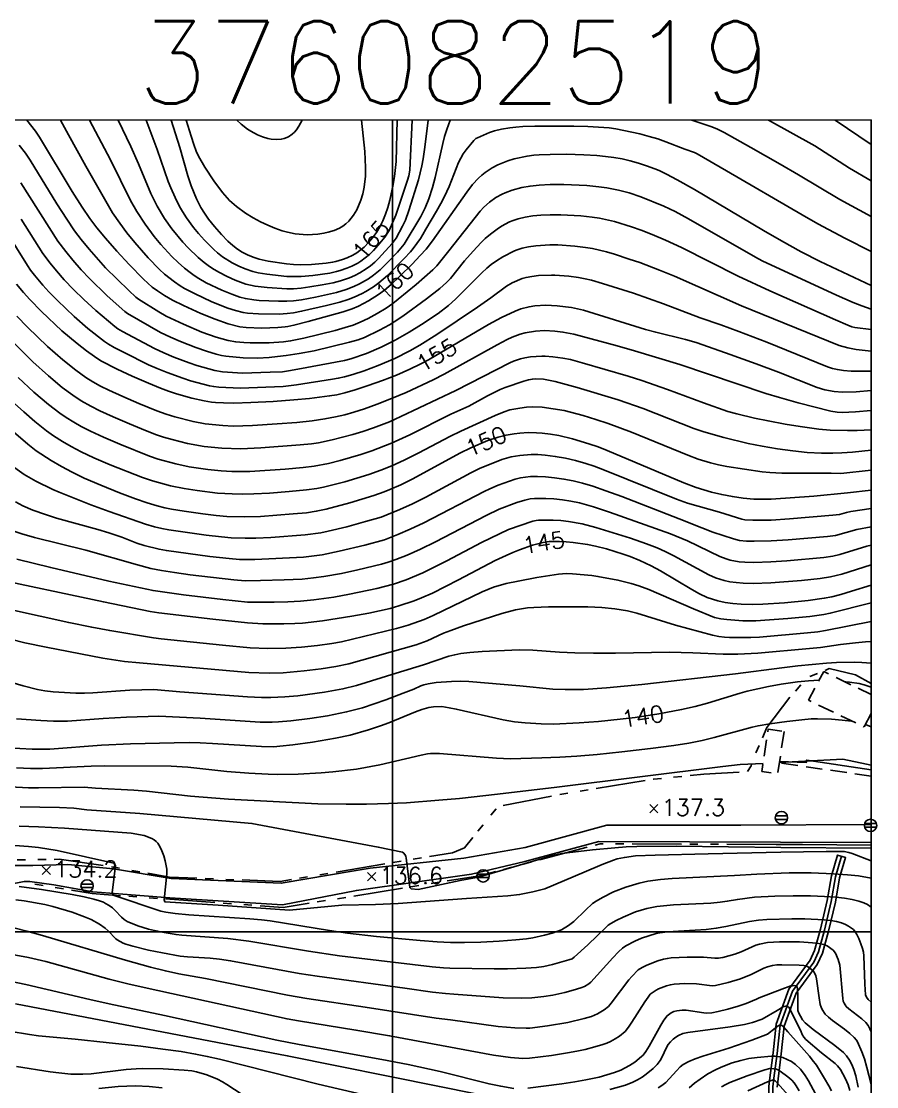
# Model space of a CAD drawing. Extents: x 199116 to 199565, y 548943 to 549516.
# Drawn here: x 199454.9 to 199558.8, y 549381.2 to 549510.6 of the extents above; entities that cross this region are included whole.
import ezdxf
from ezdxf.enums import TextEntityAlignment as Align

# ---------------------------------------------------------------- set-up
doc = ezdxf.new("R2010")
doc.units = 0
doc.header["$MEASUREMENT"] = 0
doc.linetypes.add('ANYANG1', pattern=[11.5, 6, -1, 1, -1.5, 1, -1])
doc.linetypes.add('ANYANG3', pattern=[3, 2, -1])
for name, color, linetype in [('A0013118', 1, 'CONTINUOUS'), ('B0014116', 7, 'ANYANG3'), ('B0024126', 7, 'ANYANG1'), ('C0226232', 7, 'CONTINUOUS'), ('C0536117', 7, 'CONTINUOUS'), ('C0536119', 7, 'CONTINUOUS'), ('E0022112', 5, 'CONTINUOUS'), ('F0017111', 30, 'CONTINUOUS'), ('F0017114', 7, 'CONTINUOUS'), ('F0017131', 7, 'CONTINUOUS'), ('F0027132', 7, 'CONTINUOUS'), ('F0027217', 7, 'CONTINUOUS'), ('F0047226', 1, 'CONTINUOUS'), ('F0047227', 1, 'ANYANG3'), ('H0010601', 7, 'CONTINUOUS'), ('H0017334', 7, 'CONTINUOUS'), ('H0037335', 7, 'CONTINUOUS')]:
    doc.layers.add(name, color=color, linetype=linetype)
doc.styles.add('HIST', font='romans.shx', dxfattribs={"bigfont": 'ngsw.shx'})

# ---------------------------------------------------------------- blocks, each defined once
blk = doc.blocks.new('F0027217')
at = {"layer": 'F0027217'}
for points in [[(0.5, 0.5), (-0.5, -0.5)], [(-0.5, 0.5), (0.5, -0.5)]]:
    blk.add_lwpolyline(points, dxfattribs=at)
blk = doc.blocks.new('C0226232')
at = {"layer": 'C0226232'}
for points in [[(-0.72, 0.211), (0.72, 0.211)], [(-0.722, -0.202), (0.722, -0.202)]]:
    blk.add_lwpolyline(points, dxfattribs=at)
blk.add_circle((0, 0), 0.75, dxfattribs=at)

msp = doc.modelspace()

# ---------------------------------------------------------------- linework, layer by layer
at = {"layer": 'A0013118', "flags": 128}
for points in [[(199453.62, 549408.06), (199456.31, 549408.04), (199460.57, 549408.17), (199466.13, 549407.67), (199473.12, 549406.47), (199486.48, 549405.89), (199495.325, 549407.403), (199497.305, 549407.742), (199508.645, 549408.952), (199516.095, 549410.257), (199526.037, 549412.952), (199542.32, 549412.964), (199558.135, 549413.049)], [(199558.135, 549410.847), (199525.074, 549410.961), (199516.068, 549408.522), (199509.596, 549407.009), (199495.61, 549405.02), (199486.62, 549403.27), (199472.97, 549404.12), (199463.6, 549404.84), (199458.86, 549405.72), (199455.94, 549406.12), (199455.28, 549406.13), (199445.07, 549404.11), (199437.81, 549401.6), (199437.24, 549401.54), (199433.69, 549401.78), (199428.09, 549401.49), (199424.1, 549401.94), (199418.24, 549402.95), (199414.61, 549402.62), (199407.93, 549400.11), (199398.76, 549395.87), (199396.88, 549392.73), (199395.61, 549389.39), (199393.89, 549384.05)]]:
    msp.add_lwpolyline(points, dxfattribs=at)
at = {"layer": 'B0014116', "flags": 128}
msp.add_lwpolyline([(199558.136, 549426.518), (199557.293, 549424.875), (199550.518, 549428.115), (199552.363, 549431.631), (199558.136, 549428.802)], dxfattribs=at)
msp.add_lwpolyline([(199547.558, 549424.311), (199546.781, 549419.189), (199544.847, 549419.478), (199545.615, 549424.598)], close=True, dxfattribs=at)
at = {"layer": 'B0024126', "flags": 128}
for points in [[(199558.136, 549430.162), (199556.22, 549431.22), (199553.03, 549431.96), (199550.41, 549430.88), (199548.31, 549428.55), (199545.449, 549424.825), (199543.72, 549420.77), (199543.57, 549420.16), (199543.11, 549419.46), (199537.81, 549419.14), (199531.69, 549418.53), (199521.37, 549416.87), (199512.84, 549415.24), (199508.76, 549410.22), (199507.27, 549409.6), (199486.37, 549406.13), (199472.93, 549406.62), (199466.18, 549407.86), (199459.5, 549408.81), (199454.04, 549408.73), (199442.67, 549406.19), (199432.18, 549404.48), (199424.41, 549404.25), (199416.69, 549405.6), (199414.23, 549405.3), (199409.74, 549404.87), (199405.86, 549403.72), (199402.76, 549402.39), (199400.53, 549401.15), (199396.75, 549399.15), (199389.42, 549397.93), (199383.92, 549397.86), (199374.92, 549398.63), (199373.95, 549399.11), (199367.42, 549403.05), (199362.99, 549406.58), (199358.83, 549408.68), (199352.72, 549411.29), (199337.07, 549412.94), (199331.69, 549413.33), (199313.44, 549412.72), (199304.31, 549412.56), (199304.1, 549412.55)], [(199546.599, 549410.624), (199525.217, 549410.695), (199510.61, 549406.82), (199486.72, 549402.96), (199463.51, 549404.64), (199458.17, 549405.55), (199455.65, 549405.9)]]:
    msp.add_lwpolyline(points, dxfattribs=at)
at = {"layer": 'C0536117', "flags": 128}
msp.add_lwpolyline([(199546.699, 549381.136), (199546.816, 549382.169), (199547.216, 549385.17), (199547.581, 549388.556), (199549.036, 549392.552), (199551.584, 549396.046), (199552.202, 549397.399), (199552.934, 549400.096), (199553.78, 549403.6), (199554.278, 549406.577), (199555.012, 549409.025), (199554.054, 549409.313), (199553.302, 549406.803), (199552.8, 549403.8), (199551.966, 549400.344), (199551.258, 549397.741), (199550.716, 549396.554), (199548.144, 549393.028), (199546.599, 549388.784), (199546.224, 549385.29), (199545.824, 549382.291), (199545.701, 549381.204), (199545.622, 549377.633)], dxfattribs=at)
at = {"layer": 'C0536119', "flags": 128}
msp.add_lwpolyline([(199546.599, 549410.624), (199549.79, 549410.6), (199558.135, 549410.52)], dxfattribs=at)
at = {"layer": 'E0022112', "flags": 128}
msp.add_lwpolyline([(199530.79, 549343.14), (199531.2, 549347.03), (199532.05, 549350.94), (199533.37, 549356.04), (199534.4, 549359.81), (199535.82, 549363.44), (199539.04, 549367.96), (199541.84, 549370.84), (199545.11, 549374.39), (199546.12, 549377.55), (199546.2, 549381.17), (199546.32, 549382.23), (199546.72, 549385.23), (199547.09, 549388.67), (199548.59, 549392.79), (199551.15, 549396.3), (199551.73, 549397.57), (199552.45, 549400.22), (199553.29, 549403.7), (199553.79, 549406.69), (199554.533, 549409.169)], dxfattribs=at)
at = {"layer": 'F0017111', "flags": 128}
for points, elevation in [([(199459.681, 549498.579), (199460.65, 549496.77), (199462.77, 549492.97), (199466.01, 549487.31), (199466.88, 549486.04), (199467.74, 549484.89), (199468.7, 549483.69), (199470.31, 549481.86), (199471.69, 549480.45), (199472.33, 549479.87), (199473.53, 549478.93), (199474.2, 549478.46), (199474.72, 549478.14), (199475.95, 549477.5), (199478.05, 549476.49), (199480.02, 549475.74), (199480.93, 549475.44), (199481.88, 549475.2), (199482.39, 549475.13), (199483.72, 549475.03), (199486.23, 549475.02), (199487.2, 549475.07), (199487.97, 549475.18), (199488.96, 549475.36), (199491.99, 549476.06), (199493.59, 549476.47), (199494.62, 549476.78), (199495.35, 549477.06), (199496.31, 549477.51), (199496.77, 549477.77), (199497.68, 549478.34), (199498.34, 549478.82), (199499.38, 549479.7), (199501.42, 549481.76), (199502.19, 549482.57), (199502.51, 549482.98), (199503.38, 549484.2), (199503.69, 549484.67), (199504.03, 549485.33), (199505.35, 549487.51), (199505.88, 549488.43), (199506.33, 549489.29), (199506.88, 549490.5), (199508.02, 549493.42), (199508.28, 549493.96), (199508.58, 549494.48), (199508.94, 549494.98), (199509.88, 549496.1), (199510.11, 549496.32), (199510.31, 549496.41), (199511.76, 549497.05), (199512.38, 549497.28), (199513.25, 549497.47), (199514.26, 549497.64), (199514.97, 549497.72), (199515.82, 549497.78), (199517.3, 549497.82), (199522.04, 549497.82), (199523.74, 549497.78), (199526.3, 549497.62), (199527.12, 549497.51), (199530.03, 549496.89), (199531.16, 549496.6), (199532.21, 549496.29), (199533.19, 549495.95), (199535.52, 549495.04), (199536.68, 549494.63), (199536.98, 549494.49), (199540.56, 549492.43), (199549.73, 549487.05), (199551.65, 549485.96), (199554.92, 549484.24), (199558.139, 549482.63)], 161), ([(199463.211, 549498.579), (199465.74, 549493.74), (199468.18, 549488.83), (199468.95, 549487.48), (199469.97, 549485.92), (199471.06, 549484.44), (199471.87, 549483.47), (199473.21, 549482.01), (199473.96, 549481.3), (199474.75, 549480.61), (199475.42, 549480.06), (199475.93, 549479.69), (199476.48, 549479.33), (199477.39, 549478.82), (199479.28, 549477.91), (199480.47, 549477.43), (199481.47, 549477.08), (199482.14, 549476.89), (199483.16, 549476.74), (199483.79, 549476.68), (199486.16, 549476.57), (199487.18, 549476.57), (199487.98, 549476.64), (199488.94, 549476.76), (199490.65, 549477.08), (199491.73, 549477.31), (199493.19, 549477.64), (199494.39, 549477.99), (199495.31, 549478.35), (199495.99, 549478.67), (199497.07, 549479.3), (199497.68, 549479.73), (199498.51, 549480.4), (199499.41, 549481.3), (199500.59, 549482.55), (199501.4, 549483.5), (199503.45, 549486.88), (199503.97, 549487.9), (199504.43, 549489.01), (199504.86, 549490.37), (199505.18, 549491.6), (199506.11, 549495.72), (199506.33, 549496.6), (199506.59, 549497.43), (199507.02, 549498.57)], 162), ([(199504.32, 549498.57), (199503.94, 549495.3), (199503.74, 549493.88), (199503.58, 549493.01), (199503.17, 549491.33), (199502, 549487.6), (199501.56, 549486.42), (199501.21, 549485.69), (199500.44, 549484.25), (199499.95, 549483.58), (199498.31, 549481.77), (199497.85, 549481.33), (199497.32, 549480.89), (199496.81, 549480.51), (199496.04, 549480.02), (199495.43, 549479.7), (199494.79, 549479.41), (199493.68, 549479.04), (199492.78, 549478.82), (199491.46, 549478.57), (199489.95, 549478.31), (199488.91, 549478.18), (199487.99, 549478.1), (199487.17, 549478.08), (199484.78, 549478.24), (199483.32, 549478.4), (199482.2, 549478.65), (199480.91, 549479.13), (199479.92, 549479.57), (199478.89, 549480.11), (199478.12, 549480.56), (199477.61, 549480.9), (199477.12, 549481.27), (199476.39, 549481.89), (199475.19, 549483.05), (199474.53, 549483.76), (199473.21, 549485.36), (199472.33, 549486.62), (199471.43, 549488.14), (199470.66, 549489.65), (199469.15, 549493.25), (199468.22, 549495.36), (199466.701, 549498.578)], 163), ([(199470.071, 549498.578), (199471.43, 549494.99), (199472.77, 549491.11), (199473.08, 549490.35), (199473.6, 549489.18), (199474.14, 549488.1), (199474.49, 549487.48), (199474.98, 549486.71), (199475.84, 549485.52), (199476.43, 549484.8), (199477.17, 549483.98), (199478.3, 549482.84), (199478.74, 549482.46), (199479.36, 549481.98), (199480.54, 549481.25), (199481.33, 549480.83), (199482.09, 549480.5), (199483.04, 549480.18), (199483.7, 549480.03), (199484.74, 549479.86), (199487.15, 549479.6), (199487.99, 549479.57), (199488.89, 549479.59), (199490.33, 549479.71), (199492.37, 549480), (199493.21, 549480.17), (199493.63, 549480.3), (199494.46, 549480.58), (199495.06, 549480.82), (199495.8, 549481.21), (199496.16, 549481.43), (199497.19, 549482.24), (199497.69, 549482.73), (199498.26, 549483.37), (199499.05, 549484.34), (199499.59, 549485.18), (199500.42, 549487.03), (199501.3, 549489.72), (199501.84, 549491.27), (199501.99, 549491.81), (199502.12, 549492.5), (199502.38, 549498.575)], 164), ([(199496.22, 549498.576), (199496.62, 549494.77), (199496.74, 549492.83), (199496.73, 549491.78), (199496.55, 549490.41), (199496.38, 549489.62), (199496.15, 549488.86), (199495.66, 549487.68), (199495.28, 549487.04), (199494.99, 549486.65), (199494.68, 549486.3), (199494.34, 549485.99), (199493.96, 549485.71), (199493.56, 549485.47), (199492.9, 549485.17), (199492.18, 549484.96), (199491.68, 549484.84), (199490.92, 549484.72), (199489.64, 549484.65), (199488.65, 549484.71), (199488.17, 549484.77), (199487.25, 549484.95), (199486.59, 549485.14), (199485.72, 549485.44), (199484.85, 549485.8), (199483.97, 549486.22), (199483.07, 549486.71), (199482.16, 549487.28), (199481.05, 549488.08), (199480.22, 549488.82), (199479.37, 549489.77), (199478.3, 549491.19), (199477.2, 549492.84), (199476.43, 549494.18), (199476.15, 549494.8), (199475.86, 549495.59), (199475.53, 549496.61), (199474.961, 549498.578)], 166), ([(199489.048, 549498.576), (199488.64, 549497.84), (199488.33, 549497.4), (199488.09, 549497.12), (199487.82, 549496.86), (199487.37, 549496.55), (199486.86, 549496.34), (199486.49, 549496.25), (199485.91, 549496.21), (199485.28, 549496.26), (199484.86, 549496.35), (199484.23, 549496.54), (199483.6, 549496.8), (199482.79, 549497.23), (199482.4, 549497.49), (199481.64, 549498.07), (199481.103, 549498.577)], 167), ([(199536.36, 549498.57), (199538.66, 549497.81), (199539.4, 549497.51), (199540.29, 549497.06), (199543.52, 549495.26), (199547.09, 549493.21), (199549.32, 549491.92), (199554.31, 549488.95), (199558.139, 549486.86)], 162), ([(199558.14, 549491.19), (199555.5, 549492.75), (199551.27, 549495.44), (199545.66, 549498.57)], 163), ([(199553.75, 549498.57), (199558.14, 549495.6)], 164), ([(199558.139, 549475.6), (199557, 549476), (199555.94, 549476.43), (199553.92, 549477.32), (199544.89, 549481.49), (199544.09, 549481.93), (199535.94, 549486.59), (199534.31, 549487.48), (199532.97, 549488.14), (199530.17, 549489.25), (199528.72, 549489.73), (199527.43, 549490.06), (199526.01, 549490.34), (199525.05, 549490.48), (199523.58, 549490.63), (199520.79, 549490.75), (199519.14, 549490.74), (199517.79, 549490.68), (199516.7, 549490.56), (199515.72, 549490.38), (199514.53, 549490.07), (199513.69, 549489.76), (199513.31, 549489.59), (199512.55, 549489.16), (199511.78, 549488.62), (199511.09, 549488), (199510.64, 549487.5), (199506.85, 549482.69), (199505.38, 549480.87), (199504.9, 549480.38), (199502.89, 549478.6), (199500.7, 549476.81), (199500.04, 549476.31), (199499.21, 549475.75), (199498.12, 549475.08), (199497.05, 549474.5), (199496.09, 549474.04), (199495.21, 549473.69), (199494.27, 549473.38), (199493.05, 549473.03), (199489.23, 549472.11), (199487.62, 549471.76), (199486.78, 549471.63), (199485.02, 549471.54), (199482.72, 549471.52), (199481.93, 549471.55), (199480.96, 549471.64), (199480.05, 549471.82), (199478.57, 549472.23), (199476.86, 549472.84), (199474.6, 549473.78), (199472.53, 549474.77), (199471.63, 549475.27), (199469.16, 549476.83), (199468.82, 549477.09), (199467.98, 549477.87), (199465.13, 549480.65), (199463.17, 549482.89), (199462.2, 549484.07), (199461.4, 549485.14), (199460.46, 549486.54), (199459.25, 549488.42), (199456, 549493.69), (199455.41, 549494.55), (199454.67, 549495.54)], 159), ([(199558.139, 549473.13), (199556.16, 549473.38), (199555.8, 549473.48), (199555.3, 549473.68), (199553.81, 549474.31), (199545.81, 549477.82), (199541.99, 549479.64), (199535.08, 549483.11), (199533.16, 549484.01), (199531.55, 549484.7), (199530.2, 549485.21), (199529.01, 549485.63), (199526.94, 549486.25), (199525.14, 549486.65), (199524.24, 549486.79), (199522.86, 549486.95), (199520.44, 549487.08), (199519.13, 549487.08), (199518.03, 549487.03), (199517.05, 549486.93), (199516.13, 549486.78), (199515.26, 549486.57), (199514.67, 549486.4), (199514.2, 549486.21), (199513.23, 549485.68), (199512.69, 549485.34), (199511.89, 549484.73), (199511.25, 549484.18), (199510.78, 549483.71), (199509.78, 549482.67), (199508.74, 549481.48), (199507.03, 549479.33), (199506.54, 549478.84), (199505.73, 549478.12), (199504.14, 549476.87), (199501.25, 549474.78), (199500.22, 549474.08), (199499.63, 549473.72), (199498.41, 549473.05), (199496.61, 549472.19), (199495.81, 549471.89), (199494.79, 549471.6), (199490.48, 549470.57), (199488.65, 549470.23), (199487.1, 549469.98), (199486.04, 549469.85), (199485.03, 549469.75), (199483.61, 549469.68), (199481.86, 549469.69), (199479.74, 549469.91), (199479.23, 549470), (199478.59, 549470.16), (199477.43, 549470.5), (199476.1, 549470.95), (199474.27, 549471.68), (199473.03, 549472.22), (199471.82, 549472.79), (199470.48, 549473.54), (199467.8, 549475.1), (199467.48, 549475.35), (199465.36, 549477.25), (199463.19, 549479.33), (199462.2, 549480.39), (199461.17, 549481.57), (199460.31, 549482.62), (199459.37, 549483.88), (199454.85, 549490.97)], 158), ([(199558.138, 549470.5), (199556.3, 549470.73), (199555.28, 549470.92), (199554.26, 549471.22), (199542.4, 549476.03), (199534.26, 549479.62), (199532.44, 549480.36), (199530.05, 549481.27), (199528.76, 549481.7), (199526.94, 549482.29), (199525.97, 549482.57), (199524.27, 549482.97), (199523.42, 549483.12), (199522.13, 549483.28), (199520.08, 549483.42), (199519.11, 549483.42), (199517.39, 549483.31), (199516.53, 549483.18), (199515.74, 549483.01), (199515.13, 549482.83), (199514.81, 549482.7), (199513.41, 549481.96), (199512.63, 549481.47), (199511.98, 549481.02), (199511.45, 549480.58), (199510.83, 549480.01), (199507.66, 549476.83), (199506.81, 549476.05), (199505.53, 549475.07), (199503.52, 549473.76), (199502.01, 549472.83), (199500.34, 549471.86), (199498.62, 549471.01), (199496.84, 549470.24), (199494.93, 549469.58), (199494.16, 549469.36), (199488.5, 549468.31), (199487.35, 549468.11), (199486.65, 549468.02), (199485.15, 549467.95), (199481.79, 549467.86), (199479.34, 549468.01), (199478.42, 549468.16), (199476.22, 549468.78), (199475.31, 549469.09), (199473.45, 549469.8), (199472.22, 549470.32), (199471.1, 549470.83), (199469.79, 549471.51), (199467.21, 549472.89), (199466.65, 549473.22), (199466.26, 549473.51), (199463.96, 549475.46), (199462.52, 549476.77), (199461.24, 549478.02), (199460.12, 549479.19), (199459.18, 549480.25), (199458.41, 549481.18), (199457.52, 549482.39), (199454.92, 549486.53)], 157), ([(199558.138, 549468.09), (199555.71, 549468.1), (199554.77, 549468.16), (199554.04, 549468.27), (199553.44, 549468.42), (199552.84, 549468.63), (199545.46, 549471.62), (199542.05, 549472.92), (199539.87, 549473.73), (199537.37, 549474.55), (199532.9, 549476.28), (199529.25, 549477.57), (199525.52, 549478.74), (199524.16, 549479.12), (199523.39, 549479.3), (199522.6, 549479.44), (199521.4, 549479.61), (199519.72, 549479.76), (199519.29, 549479.76), (199517.72, 549479.69), (199516.93, 549479.59), (199516.22, 549479.46), (199515.74, 549479.33), (199514.52, 549478.82), (199513.83, 549478.41), (199511.94, 549476.97), (199510.34, 549475.87), (199505.37, 549472.54), (199503.32, 549471.25), (199502.12, 549470.55), (199500.29, 549469.64), (199498.24, 549468.76), (199496.57, 549468.14), (199495.2, 549467.7), (199494.18, 549467.41), (199493.41, 549467.23), (199492.71, 549467.1), (199488.33, 549466.44), (199486.73, 549466.24), (199481.5, 549466.02), (199478.91, 549466.14), (199478.29, 549466.22), (199477.78, 549466.31), (199475.47, 549466.93), (199474.54, 549467.22), (199472.65, 549467.91), (199471.42, 549468.42), (199470.37, 549468.87), (199467.41, 549470.34), (199466.19, 549470.97), (199465.5, 549471.35), (199465.04, 549471.67), (199463.01, 549473.27), (199461.36, 549474.72), (199459.31, 549476.68), (199458.27, 549477.72), (199457.54, 549478.52), (199456.51, 549479.75), (199456.04, 549480.36), (199455.68, 549480.9), (199452.99, 549485.22)], 156), ([(199454.36, 549474.77), (199455.69, 549473.43), (199458.1, 549471.1), (199459.96, 549469.46), (199461.54, 549468.19), (199462.76, 549467.32), (199463.62, 549466.8), (199464.53, 549466.27), (199465.57, 549465.77), (199467.24, 549465), (199469.2, 549464.15), (199471.39, 549463.26), (199472.52, 549462.85), (199473.56, 549462.53), (199475.78, 549461.96), (199477.23, 549461.69), (199479.38, 549461.48), (199480.64, 549461.42), (199482.98, 549461.49), (199485.99, 549461.67), (199488.39, 549461.85), (199490.26, 549462.05), (199491.79, 549462.28), (199493.09, 549462.54), (199494.21, 549462.8), (199495.29, 549463.1), (199496.58, 549463.51), (199498.14, 549464.06), (199499.88, 549464.75), (199501.67, 549465.51), (199504.95, 549467.05), (199506.27, 549467.71), (199512.72, 549471.29), (199513.93, 549471.93), (199514.53, 549472.22), (199515.52, 549472.59), (199516.1, 549472.73), (199517.38, 549472.96), (199518.44, 549473.04), (199519.7, 549472.95), (199520.69, 549472.83), (199522.04, 549472.59), (199527.29, 549471.16), (199529.39, 549470.55), (199534.88, 549468.88), (199545.34, 549465.39), (199546.98, 549464.89), (199549.28, 549464.24), (199553.25, 549463.22), (199553.98, 549463.1), (199554.62, 549463.05), (199556.23, 549463.14), (199558.138, 549463.32)], 154), ([(199452.78, 549472.75), (199455.33, 549470.17), (199456.32, 549469.21), (199458.21, 549467.5), (199459.88, 549466.12), (199461.18, 549465.16), (199462.2, 549464.5), (199463.35, 549463.82), (199464.45, 549463.28), (199466.07, 549462.53), (199468.04, 549461.68), (199469.99, 549460.88), (199471.35, 549460.35), (199472.2, 549460.06), (199473.25, 549459.77), (199475.12, 549459.3), (199477.14, 549458.95), (199479.29, 549458.73), (199481.6, 549458.66), (199484, 549458.77), (199488.77, 549459.13), (199490.17, 549459.28), (199491, 549459.4), (199492.66, 549459.73), (199495.19, 549460.39), (199496.39, 549460.76), (199497.7, 549461.21), (199499.64, 549461.95), (199501, 549462.56), (199507.68, 549465.73), (199514.25, 549469.08), (199514.71, 549469.3), (199515.53, 549469.59), (199516.07, 549469.71), (199516.74, 549469.82), (199518.12, 549469.91), (199518.52, 549469.91), (199519.46, 549469.82), (199520.7, 549469.65), (199521.62, 549469.5), (199523.05, 549469.11), (199528.6, 549467.48), (199530.27, 549466.96), (199533.4, 549465.87), (199537.75, 549464.23), (199540.72, 549463.2), (199541.8, 549462.9), (199543.96, 549462.38), (199545.61, 549462.04), (199547.7, 549461.65), (199549.51, 549461.35), (199551.77, 549461.05), (199553.14, 549460.94), (199555.25, 549460.86), (199556.43, 549460.87), (199558.138, 549460.97)], 153), ([(199454.55, 549467.32), (199456.46, 549465.54), (199458.21, 549464.04), (199459.58, 549462.99), (199460.37, 549462.47), (199461.28, 549461.89), (199462.17, 549461.38), (199463.33, 549460.79), (199464.91, 549460.05), (199466.88, 549459.2), (199470.5, 549457.75), (199471.54, 549457.4), (199473.67, 549456.82), (199475.32, 549456.48), (199477.58, 549456.16), (199479.18, 549456), (199480.48, 549455.92), (199481.54, 549455.89), (199482.69, 549455.92), (199486.96, 549456.2), (199489.15, 549456.4), (199490.49, 549456.56), (199492.21, 549456.89), (199493.65, 549457.24), (199496.16, 549457.96), (199497.49, 549458.41), (199499.89, 549459.34), (199502.11, 549460.37), (199507.1, 549462.85), (199509.25, 549463.84), (199511.52, 549465.07), (199513.06, 549465.84), (199513.69, 549466.09), (199515.93, 549466.86), (199516.52, 549467.04), (199516.99, 549467.13), (199517.33, 549467.16), (199518.35, 549467.11), (199519.75, 549466.84), (199522.44, 549466.09), (199527.39, 549464.61), (199530.45, 549463.55), (199536.61, 549461.13), (199537.79, 549460.71), (199540.24, 549460.03), (199543.2, 549459.31), (199544.9, 549458.97), (199546.77, 549458.65), (199548.6, 549458.4), (199550.35, 549458.22), (199552.09, 549458.13), (199553.47, 549458.11), (199554.56, 549458.15), (199555.85, 549458.25), (199558.138, 549458.49)], 152), ([(199453.74, 549464.5), (199455.21, 549463.14), (199456.55, 549461.97), (199457.99, 549460.83), (199458.85, 549460.24), (199459.91, 549459.56), (199460.99, 549458.93), (199462.21, 549458.29), (199463.74, 549457.58), (199465.71, 549456.73), (199469.64, 549455.17), (199470.86, 549454.75), (199473.02, 549454.16), (199474.71, 549453.83), (199476.27, 549453.59), (199478.73, 549453.29), (199480.53, 549453.17), (199481.78, 549453.14), (199483.14, 549453.17), (199485.07, 549453.28), (199487.45, 549453.47), (199489.54, 549453.68), (199490.8, 549453.85), (199491.63, 549454.01), (199494.23, 549454.66), (199497.13, 549455.54), (199498.58, 549456.05), (199499.92, 549456.6), (199501.4, 549457.27), (199503.21, 549458.18), (199506.97, 549460.15), (199508.3, 549460.81), (199512.45, 549462.69), (199513.56, 549463.16), (199514.25, 549463.37), (199515.48, 549463.6), (199516.27, 549463.71), (199516.95, 549463.76), (199518.17, 549463.71), (199520.86, 549463.32), (199523.15, 549462.69), (199524.7, 549462.22), (199526.18, 549461.74), (199529.04, 549460.67), (199535.86, 549457.88), (199537.11, 549457.41), (199538.6, 549456.96), (199539.59, 549456.72), (199540.62, 549456.52), (199544.88, 549455.85), (199545.82, 549455.77), (199547.27, 549455.7), (199548.98, 549455.68), (199553.29, 549455.71), (199554.45, 549455.65), (199558.138, 549456.06)], 151), ([(199454.13, 549456.36), (199455.27, 549455.54), (199456.7, 549454.71), (199458.75, 549453.72), (199459.5, 549453.4), (199463.35, 549451.87), (199465.59, 549451.04), (199470.02, 549449.5), (199471.09, 549449.2), (199472, 549448.98), (199472.84, 549448.82), (199477.39, 549448.17), (199479.22, 549447.95), (199480.41, 549447.84), (199482.12, 549447.79), (199483.42, 549447.81), (199485.21, 549447.9), (199489.39, 549448.19), (199491.28, 549448.47), (199492.17, 549448.65), (199494.47, 549449.2), (199496.72, 549449.81), (199498.63, 549450.37), (199500.9, 549451.29), (199502.42, 549451.99), (199504.05, 549452.8), (199509.51, 549455.72), (199510.65, 549456.29), (199511.76, 549456.77), (199513.27, 549457.34), (199514.4, 549457.67), (199515.47, 549457.86), (199516.82, 549457.97), (199517.65, 549457.96), (199518.54, 549457.89), (199519.77, 549457.74), (199521, 549457.51), (199522.24, 549457.22), (199523.47, 549456.87), (199524.5, 549456.54), (199525.56, 549456.15), (199534.5, 549452.55), (199535.83, 549452.05), (199539.7, 549450.95), (199542.42, 549450.12), (199542.77, 549450.04), (199543.75, 549449.99), (199544.96, 549449.98), (199545.97, 549450.01), (199548.2, 549450.16), (199553.47, 549450.58), (199554.28, 549450.69), (199555.14, 549450.93), (199555.67, 549451.05), (199558.137, 549451.42)], 149), ([(199454.21, 549452.22), (199455.09, 549451.75), (199456.32, 549451.19), (199457.84, 549450.66), (199459.18, 549450.25), (199464.21, 549448.87), (199465.57, 549448.46), (199467.11, 549447.92), (199468.96, 549447.21), (199469.85, 549446.91), (199471.65, 549446.46), (199472.55, 549446.3), (199477.81, 549445.59), (199480.17, 549445.32), (199481.41, 549445.22), (199483.28, 549445.22), (199489.2, 549445.51), (199491.47, 549445.8), (199493.52, 549446.21), (199496.63, 549446.96), (199499.01, 549447.61), (199500.65, 549448.24), (199502.13, 549448.88), (199503.81, 549449.68), (199511.13, 549453.48), (199511.8, 549453.81), (199512.83, 549454.24), (199514.88, 549454.95), (199515.56, 549455.13), (199516.75, 549455.28), (199517.61, 549455.3), (199518.58, 549455.26), (199519.68, 549455.15), (199520.81, 549454.98), (199521.95, 549454.75), (199523.09, 549454.47), (199524.34, 549454.1), (199525.92, 549453.57), (199527.83, 549452.87), (199534.83, 549450.15), (199537.56, 549449.04), (199538.91, 549448.54), (199541.41, 549447.71), (199542.12, 549447.53), (199543, 549447.45), (199543.93, 549447.43), (199545.97, 549447.47), (199548.05, 549447.6), (199552.83, 549448.01), (199553.78, 549448.13), (199556.37, 549448.85), (199558.137, 549449.18)], 148), ([(199453.52, 549448.82), (199455, 549448.32), (199456.51, 549447.88), (199462.76, 549446.36), (199469.04, 549444.57), (199470.67, 549444.14), (199471.93, 549443.89), (199473.51, 549443.63), (199475.43, 549443.36), (199480.75, 549442.73), (199482.1, 549442.63), (199483.97, 549442.65), (199486.83, 549442.73), (199489.01, 549442.83), (199490.41, 549442.97), (199491.64, 549443.14), (199493.79, 549443.53), (199495.79, 549443.96), (199498.68, 549444.66), (199499.46, 549444.88), (199500.41, 549445.21), (199501.77, 549445.75), (199503.38, 549446.47), (199505.22, 549447.37), (199511.38, 549450.56), (199512.94, 549451.33), (199515.09, 549452.12), (199516.07, 549452.43), (199516.71, 549452.57), (199517.25, 549452.63), (199518.63, 549452.63), (199519.6, 549452.57), (199520.63, 549452.46), (199521.66, 549452.29), (199522.7, 549452.08), (199523.56, 549451.87), (199524.4, 549451.62), (199526.36, 549450.96), (199533.77, 549448.34), (199535.82, 549447.49), (199539.77, 549445.59), (199540.5, 549445.29), (199541.02, 549445.14), (199542.1, 549444.94), (199542.79, 549444.89), (199543.86, 549444.87), (199545.96, 549444.92), (199547.9, 549445.05), (199552.39, 549445.46), (199553.49, 549445.62), (199554.33, 549445.81), (199557.6, 549446.82), (199558.137, 549446.939)], 147), ([(199454.38, 549445.25), (199458.49, 549444.24), (199465.53, 549442.59), (199470.93, 549441.43), (199474.63, 549440.93), (199479.38, 549440.36), (199482.37, 549440.04), (199485.63, 549440.04), (199487.27, 549440.07), (199488.81, 549440.15), (199490.46, 549440.31), (199492.87, 549440.65), (199494.77, 549441), (199498.08, 549441.7), (199500.11, 549442.22), (199501.66, 549442.75), (199503.69, 549443.6), (199506.61, 549445.05), (199510.82, 549447.26), (199514.07, 549448.85), (199517.04, 549449.85), (199517.46, 549449.96), (199517.73, 549449.99), (199519.51, 549449.99), (199520.44, 549449.94), (199521.37, 549449.83), (199523.05, 549449.54), (199524.68, 549449.09), (199528.89, 549447.79), (199530.84, 549447.13), (199532.13, 549446.63), (199533.1, 549446.19), (199534.18, 549445.66), (199538.43, 549443.36), (199539.23, 549442.99), (199540.27, 549442.67), (199540.98, 549442.52), (199541.72, 549442.41), (199542.58, 549442.34), (199543.79, 549442.32), (199545.96, 549442.37), (199549.68, 549442.65), (199551.95, 549442.91), (199553.19, 549443.11), (199554.55, 549443.45), (199558.137, 549444.569)], 146), ([(199453.74, 549439.09), (199460.69, 549437.56), (199463.47, 549436.99), (199465.67, 549436.58), (199470.96, 549435.72), (199471.89, 549435.6), (199479.35, 549434.8), (199482.7, 549434.47), (199484.86, 549434.4), (199487.03, 549434.45), (199488.95, 549434.58), (199490.91, 549434.79), (199492.65, 549435.03), (199493.79, 549435.22), (199500.47, 549436.82), (199501.89, 549437.23), (199503.83, 549437.92), (199504.92, 549438.4), (199510.9, 549441.28), (199512.28, 549441.84), (199513.81, 549442.28), (199515.24, 549442.59), (199517.52, 549443.01), (199520.14, 549443.42), (199520.66, 549443.48), (199521.15, 549443.5), (199521.84, 549443.48), (199524.22, 549443.27), (199524.95, 549443.17), (199527.38, 549442.71), (199528.97, 549442.31), (199529.9, 549442.03), (199531.11, 549441.59), (199536.54, 549439.24), (199539.09, 549438.19), (199539.88, 549438), (199540.59, 549437.91), (199542.55, 549437.75), (199544.14, 549437.78), (199548, 549438.03), (199550.67, 549438.29), (199552.37, 549438.53), (199553.16, 549438.69), (199558.137, 549439.949)], 144), ([(199453.6, 549435.54), (199455.33, 549435.11), (199457.94, 549434.55), (199464.83, 549433.23), (199467.44, 549432.84), (199469.29, 549432.65), (199482.54, 549431.51), (199485.04, 549431.42), (199486.73, 549431.47), (199489.29, 549431.7), (199491.32, 549431.94), (199493.1, 549432.22), (199494.69, 549432.55), (199502.87, 549434.85), (199504.2, 549435.34), (199506.19, 549436.26), (199507.07, 549436.61), (199508.63, 549437.16), (199513.26, 549438.66), (199514.94, 549439.1), (199515.68, 549439.23), (199516.4, 549439.33), (199517.17, 549439.39), (199518.96, 549439.45), (199523.73, 549439.45), (199525.42, 549439.39), (199526.99, 549439.24), (199528.52, 549438.97), (199529.68, 549438.7), (199534.38, 549437.25), (199538.87, 549436.04), (199539.62, 549435.88), (199540.3, 549435.78), (199540.92, 549435.74), (199543.51, 549435.73), (199544.57, 549435.8), (199550.38, 549436.31), (199551.66, 549436.45), (199552.6, 549436.6), (199558.137, 549437.689)], 143), ([(199453.78, 549430.27), (199455.14, 549429.86), (199456.89, 549429.43), (199457.79, 549429.27), (199458.77, 549429.15), (199461.54, 549429), (199462.58, 549428.99), (199463.6, 549429.02), (199468.1, 549429.34), (199471.02, 549429.41), (199474.19, 549429.15), (199482.39, 549428.55), (199484.11, 549428.46), (199485.22, 549428.44), (199486.91, 549428.52), (199488.51, 549428.67), (199491.73, 549429.09), (199493.98, 549429.49), (199495.64, 549429.91), (199500.46, 549431.43), (199503.77, 549432.43), (199506.84, 549433.47), (199507.56, 549433.65), (199508.28, 549433.79), (199509.38, 549433.91), (199510.88, 549434.03), (199515.38, 549434.25), (199517.04, 549434.19), (199520.28, 549433.98), (199522.15, 549433.89), (199524.4, 549433.84), (199527.08, 549433.83), (199533.63, 549433.96), (199536.49, 549433.89), (199540.16, 549433.7), (199541.92, 549433.7), (199544.35, 549433.84), (199550.64, 549434.39), (199551.96, 549434.53), (199554.42, 549434.88), (199556.23, 549435.09), (199557.43, 549435.21), (199558.137, 549435.24)], 142), ([(199454.35, 549425.88), (199457.31, 549425.65), (199458.83, 549425.58), (199459.79, 549425.57), (199460.55, 549425.59), (199464.86, 549425.9), (199467.69, 549426.06), (199471.62, 549426.18), (199476.65, 549425.94), (199483.92, 549425.48), (199485.4, 549425.46), (199486.16, 549425.5), (199487.67, 549425.64), (199489.95, 549425.92), (199492.12, 549426.25), (199494.42, 549426.7), (199496.37, 549427.22), (199499.18, 549428.19), (199501.29, 549428.97), (199502.59, 549429.48), (199503.44, 549429.87), (199503.82, 549430), (199504.33, 549430.11), (199505.32, 549430.26), (199507.16, 549430.4), (199508.21, 549430.43), (199509.25, 549430.4), (199515.47, 549429.87), (199519.48, 549429.48), (199520.95, 549429.42), (199523.2, 549429.44), (199525.99, 549429.62), (199530.28, 549430.03), (199541.65, 549431.33), (199547.26, 549432.07), (199549.22, 549432.31), (199552.71, 549432.64), (199553.9, 549432.7), (199556.15, 549432.73), (199557.01, 549432.71), (199558.136, 549432.62)], 141), ([(199454.33, 549419.92), (199456.02, 549419.85), (199457.5, 549419.85), (199463.42, 549420.12), (199465.05, 549420.15), (199473.1, 549420.1), (199475.13, 549420), (199479.88, 549419.48), (199482.55, 549419.28), (199484.9, 549419.13), (199486.03, 549419.1), (199488.56, 549419.13), (199491.35, 549419.29), (199492.76, 549419.42), (199495.61, 549419.77), (199498.47, 549420.28), (199503.5, 549421.46), (199504.26, 549421.61), (199504.62, 549421.65), (199505.71, 549421.64), (199512.62, 549421.08), (199514.34, 549421.02), (199518.12, 549421.12), (199520.3, 549421.22), (199522.4, 549421.35), (199524.84, 549421.55), (199527.83, 549421.85), (199531.33, 549422.26), (199534.16, 549422.64), (199535.98, 549422.93), (199537.61, 549423.25), (199539.05, 549423.59), (199543.69, 549424.87), (199544.4, 549425.02), (199545.81, 549425.26), (199547.87, 549425.55), (199549.71, 549425.76), (199550.85, 549425.85), (199551.6, 549425.87), (199553.32, 549425.81), (199554.62, 549425.71), (199555.74, 549425.59), (199555.828, 549425.576)], 139), ([(199557.439, 549425.16), (199558.136, 549424.892)], 139), ([(199558.136, 549420.221), (199557.55, 549420.36), (199554.67, 549420.95), (199546.988, 549420.555)], 138), ([(199544.993, 549420.453), (199542.22, 549420.31), (199540.12, 549420.08), (199519.96, 549417.57), (199512.74, 549416.71), (199508.15, 549416.21), (199505.64, 549415.97), (199501.7, 549415.67), (199499.52, 549415.57), (199496.86, 549415.51), (199494.37, 549415.49), (199490.95, 549415.56), (199480.09, 549416.13), (199475.48, 549416.48), (199470.13, 549417.07), (199468.59, 549417.2), (199463.95, 549417.46), (199462.55, 549417.58), (199457.02, 549417.49), (199455.81, 549417.5), (199449.06, 549417.84)], 138), ([(199558.135, 549410.17), (199547.14, 549410.24), (199534.46, 549410.42), (199529.67, 549410.38), (199528.37, 549410.32), (199526.99, 549410.21), (199524.3, 549409.96), (199520.54, 549409.51), (199519.44, 549409.26), (199511.4, 549406.91), (199510.2, 549406.59), (199508.23, 549406.24), (199503.11, 549405.16), (199502.27, 549405.24), (199502.09, 549405.37), (199501.64, 549409), (199501.6, 549409.16), (199501.57, 549409.27), (199501.38, 549409.55), (199501.23, 549409.68), (199498.27, 549410.29), (199482.92, 549413.16), (199469.3, 549414.37), (199462.89, 549414.82), (199461.3, 549415.02), (199459.54, 549415.1), (199454.79, 549415.19)], 137), ([(199558.135, 549408.622), (199555.83, 549409.52), (199555.41, 549409.64), (199554.86, 549409.76), (199554.35, 549409.77), (199552.67, 549409.77), (199547.14, 549409.67), (199538.33, 549409.48), (199531.88, 549409.31), (199529.52, 549409.21), (199528.17, 549409.04), (199527.3, 549408.86), (199526.82, 549408.69), (199525.46, 549408.16), (199523.26, 549407.25), (199518.51, 549405.23), (199517.04, 549404.85), (199515.44, 549404.53), (199514.02, 549404.39), (199508.97, 549404.03), (199500.68, 549403.44), (199497.95, 549403.31), (199493.86, 549403.22), (199487.49, 549402.62), (199478.83, 549403.24), (199472.35, 549403.66), (199472.26, 549403.87), (199472.6, 549407.05), (199472.58, 549407.62), (199472.39, 549408.62), (199472.21, 549409.22), (199471.98, 549409.83), (199471.73, 549410.36), (199471.49, 549410.75), (199471.29, 549410.98), (199471.06, 549411.18), (199470.78, 549411.34), (199469.83, 549411.68), (199468.25, 549411.97), (199460.15, 549412.57), (199457.02, 549412.75), (199454.67, 549412.84)], 136), ([(199454.66, 549405.49), (199457.39, 549405.14), (199461.1, 549404.53), (199462.56, 549404.25), (199463.71, 549403.97), (199464.4, 549403.78), (199464.9, 549403.59), (199465.14, 549403.46), (199465.61, 549403.2), (199466, 549402.91), (199466.33, 549402.6), (199467.08, 549401.78), (199467.4, 549401.51), (199467.79, 549401.27), (199469.09, 549400.72), (199470.35, 549400.34), (199471.1, 549400.16), (199472.27, 549399.92), (199473.72, 549399.67), (199474.42, 549399.58), (199480.02, 549399.18), (199482.54, 549398.88), (199489.78, 549397.66), (199493.58, 549397.1), (199504.82, 549395.77), (199506.2, 549395.64), (199506.95, 549395.6), (199512.33, 549395.49), (199513.98, 549395.49), (199516.19, 549395.58), (199517.48, 549395.67), (199518.36, 549395.8), (199519.43, 549396.04), (199521.42, 549396.59), (199521.8, 549396.74), (199522.06, 549396.91), (199523.72, 549398.43), (199525.93, 549400.58), (199526.17, 549400.79), (199526.52, 549401.02), (199527.15, 549401.37), (199528, 549401.79), (199529.51, 549402.42), (199530.89, 549402.83), (199532.1, 549403.08), (199534.13, 549403.27), (199538.66, 549403.5), (199539.81, 549403.59), (199540.66, 549403.71), (199541.88, 549403.94), (199543.98, 549404.2), (199546.42, 549404.33), (199548.67, 549404.38), (199550.75, 549404.36), (199552.46, 549404.3), (199553.82, 549404.2), (199554.91, 549404.08), (199555.84, 549403.92), (199556.63, 549403.72), (199557.25, 549403.51), (199557.7, 549403.3), (199558.135, 549403.015)], 134), ([(199454.26, 549403.9), (199455.25, 549403.77), (199457.76, 549403.33), (199458.74, 549403.09), (199461.1, 549402.38), (199462.58, 549401.84), (199463.41, 549401.48), (199464.4, 549400.94), (199465.11, 549400.43), (199465.48, 549400.13), (199466.41, 549399.16), (199466.58, 549399.02), (199467.3, 549398.64), (199467.62, 549398.5), (199468.48, 549398.24), (199470.38, 549397.79), (199472.07, 549397.45), (199474.22, 549397.06), (199475.09, 549396.97), (199477.84, 549396.79), (199478.99, 549396.67), (199480.34, 549396.48), (199488.68, 549394.95), (199490.84, 549394.6), (199501.49, 549393.15), (199504.85, 549392.67), (199506.45, 549392.51), (199507.45, 549392.45), (199513.42, 549392), (199515.71, 549391.95), (199516.93, 549391.97), (199518.37, 549392.14), (199519.45, 549392.32), (199520.94, 549392.64), (199521.94, 549392.91), (199522.86, 549393.19), (199523.31, 549393.36), (199523.85, 549393.69), (199524.08, 549393.87), (199526.74, 549396.83), (199527.44, 549397.56), (199527.94, 549398.02), (199528.32, 549398.3), (199529.44, 549398.88), (199530.24, 549399.22), (199531.14, 549399.53), (199532.03, 549399.78), (199532.47, 549399.89), (199533.41, 549400.01), (199536.77, 549400.19), (199538.08, 549400.29), (199539.32, 549400.44), (199540.48, 549400.65), (199543.37, 549401.25), (199544.43, 549401.42), (199545.46, 549401.51), (199548.48, 549401.59), (199550.08, 549401.57), (199552.41, 549401.45), (199553.22, 549401.36), (199553.91, 549401.24), (199554.51, 549401.08), (199555, 549400.9), (199555.39, 549400.69), (199555.97, 549400.27), (199556.19, 549400.02), (199556.4, 549399.69), (199556.64, 549399.18), (199556.89, 549398.55), (199557.08, 549397.98), (199557.19, 549397.52), (199557.25, 549397.08), (199557.36, 549393.65), (199557.44, 549392.34), (199557.57, 549392.06), (199557.77, 549391.78), (199558.134, 549391.467)], 133), ([(199558.13, 549387.84), (199557.98, 549388.24), (199557.76, 549388.61), (199557.49, 549388.98), (199557.01, 549389.44), (199555.43, 549390.65), (199555.11, 549390.95), (199554.85, 549391.35), (199554.74, 549391.6), (199554.68, 549391.92), (199554.33, 549395.95), (199554.13, 549396.64), (199553.8, 549397.4), (199553.51, 549397.78), (199552.77, 549398.29), (199552.4, 549398.45), (199551.99, 549398.56), (199551.53, 549398.64), (199549.42, 549398.78), (199548.29, 549398.8), (199547, 549398.79), (199545.53, 549398.69), (199544.58, 549398.51), (199544.14, 549398.37), (199542.34, 549397.56), (199541.58, 549397.29), (199540.1, 549396.9), (199539.56, 549396.8), (199539.16, 549396.79), (199537.75, 549396.94), (199535.79, 549396.94), (199533.85, 549396.83), (199533.38, 549396.78), (199532.89, 549396.68), (199532.21, 549396.48), (199530.88, 549395.97), (199530.3, 549395.67), (199529.85, 549395.37), (199529.05, 549394.59), (199528.69, 549394.18), (199526.56, 549391.33), (199526.22, 549390.93), (199525.71, 549390.52), (199524.9, 549390.04), (199524.15, 549389.73), (199523.26, 549389.47), (199521.28, 549388.98), (199518.82, 549388.57), (199516.67, 549388.32), (199516.25, 549388.29), (199514.86, 549388.34), (199512.85, 549388.5), (199507.03, 549389.33), (199505.32, 549389.5), (199496.68, 549390.87), (199489.61, 549391.89), (199487.26, 549392.31), (199477.27, 549394.33), (199474.06, 549394.92), (199472.42, 549395.26), (199470.61, 549395.7), (199467.58, 549396.54), (199457.5, 549399.55), (199455.6, 549400.09), (199454.16, 549400.45)], 132), ([(199558.13, 549381.51), (199557.62, 549383.53), (199557.31, 549384.56), (199557.01, 549385.41), (199556.48, 549386.63), (199556.35, 549386.83), (199556.06, 549387.16), (199555.55, 549387.64), (199554.88, 549388.18), (199553.45, 549389.23), (199552.96, 549389.62), (199552.54, 549390.02), (199552.19, 549390.56), (199552.04, 549390.87), (199551.95, 549391.19), (199551.8, 549391.97), (199551.47, 549394.31), (199551.39, 549394.64), (199551.25, 549395.01), (199551.09, 549395.26), (199550.52, 549395.69), (199550.28, 549395.82), (199549.94, 549395.9), (199549.37, 549395.97), (199547.3, 549396.01), (199546.69, 549395.98), (199546.14, 549395.91), (199545.55, 549395.74), (199545.11, 549395.57), (199543.56, 549394.81), (199542.28, 549394.3), (199540.76, 549393.85), (199539.21, 549393.5), (199538.81, 549393.46), (199536.9, 549393.68), (199535.49, 549393.72), (199534.19, 549393.65), (199533.74, 549393.58), (199533.28, 549393.43), (199532.32, 549393.07), (199532.01, 549392.91), (199531.64, 549392.68), (199531.31, 549392.42), (199531.03, 549392.08), (199530.64, 549391.52), (199529.08, 549389.04), (199528.67, 549388.44), (199528.25, 549387.89), (199527.57, 549387.34), (199527.06, 549387.01), (199526.49, 549386.7), (199526.01, 549386.48), (199525.56, 549386.32), (199524.58, 549386.02), (199523.38, 549385.71), (199522.38, 549385.49), (199521.24, 549385.29), (199519.29, 549384.99), (199516.64, 549384.67), (199515.84, 549384.62), (199514.34, 549384.74), (199512.25, 549385.03), (199499.64, 549387.38), (199495.55, 549388.07), (199488.59, 549389.18), (199487.19, 549389.43), (199470.22, 549393.14), (199467.87, 549393.68), (199465.61, 549394.25), (199457.89, 549396.38), (199455.8, 549396.88), (199453.38, 549397.33)], 131), ([(199454.21, 549391.26), (199487.22, 549384.96), (199505.7, 549381.2), (199509.93, 549380.38)], 129), ([(199526.41, 549380.87), (199528.28, 549381.4), (199529.18, 549381.75), (199529.76, 549382.04), (199530.31, 549382.36), (199530.82, 549382.71), (199531.67, 549383.4), (199532.14, 549383.89), (199532.5, 549384.39), (199532.71, 549384.75), (199533.26, 549385.94), (199533.49, 549386.31), (199533.77, 549386.65), (199534.07, 549386.95), (199534.4, 549387.22), (199534.74, 549387.42), (199535.27, 549387.65), (199535.88, 549387.78), (199541, 549388.45), (199542.76, 549388.76), (199543.73, 549389), (199544.9, 549389.4), (199546.73, 549390.46), (199547.45, 549390.88), (199547.58, 549390.92), (199547.71, 549390.96), (199547.83, 549390.96), (199547.92, 549390.94), (199548.01, 549390.91), (199548.11, 549390.84), (199548.2, 549390.73), (199548.27, 549390.61), (199548.66, 549389.84), (199549.61, 549387.87), (199549.74, 549387.54), (199549.95, 549387.21), (199550.19, 549386.93), (199552.08, 549385.32), (199553.74, 549384.01), (199554.03, 549383.73), (199554.39, 549383.28), (199554.7, 549382.76), (199555.02, 549382.14), (199555.33, 549381.43), (199555.54, 549380.75)], 129), ([(199532.28, 549381.07), (199532.7, 549381.33), (199533.19, 549381.72), (199534.48, 549383.13), (199534.95, 549383.6), (199535.29, 549383.87), (199536, 549384.27), (199536.74, 549384.58), (199537.68, 549384.89), (199540.86, 549385.88), (199543.65, 549386.84), (199545.52, 549387.59), (199546.47, 549388.31), (199546.83, 549388.6), (199546.9, 549388.63), (199546.97, 549388.66), (199547.04, 549388.67), (199547.09, 549388.67), (199547.18, 549388.66), (199547.28, 549388.62), (199547.39, 549388.54), (199547.48, 549388.46), (199548.01, 549387.87), (199549.33, 549386.34), (199550.64, 549384.89), (199550.98, 549384.47), (199551.47, 549383.81), (199552.48, 549382.21), (199553, 549381.31), (199553.31, 549380.7)], 128), ([(199453.44, 549387.92), (199455.93, 549387.52), (199457, 549387.39), (199461.46, 549386.98), (199465.22, 549386.58), (199469.42, 549386.1), (199472.12, 549385.76), (199474.34, 549385.45), (199476.08, 549385.16), (199477.51, 549384.87), (199478.98, 549384.54), (199490.96, 549381.52), (199496.37, 549380.24)], 128), ([(199536.03, 549381.07), (199536.69, 549381.63), (199537.35, 549382.12), (199538.31, 549382.75), (199539.23, 549383.25), (199539.83, 549383.53), (199540.71, 549383.9), (199541.25, 549384.08), (199542.29, 549384.39), (199543.27, 549384.61), (199544.27, 549384.76), (199546.02, 549384.92), (199546.48, 549384.92), (199547, 549384.84), (199547.39, 549384.72), (199548.44, 549384.25), (199548.94, 549383.89), (199549.53, 549383.31), (199550.12, 549382.57), (199550.53, 549381.92), (199551.38, 549380.33)], 127), ([(199454.33, 549383.65), (199458.43, 549382.99), (199459.48, 549382.86), (199460.95, 549382.73), (199462.39, 549382.72), (199463.39, 549382.77), (199467.66, 549383.28), (199468.86, 549383.37), (199469.68, 549383.4), (199472.13, 549383.36), (199474.7, 549383.21), (199475.64, 549383.12), (199476.2, 549383.01), (199477.44, 549382.65), (199478.74, 549382.11), (199479.34, 549381.79), (199479.9, 549381.46), (199481.73, 549380.25)], 127), ([(199539.97, 549381.18), (199540.47, 549381.46), (199540.98, 549381.71), (199543.06, 549382.51), (199545.23, 549383.24), (199545.83, 549383.39), (199546.3, 549383.38), (199546.62, 549383.31), (199547.09, 549383.08), (199548.02, 549382.38), (199548.48, 549381.99), (199548.77, 549381.68), (199549.03, 549381.31), (199549.38, 549380.68)], 126), ([(199464.35, 549380.99), (199466.69, 549381.2), (199468.8, 549381.29), (199470.44, 549381.23), (199472.02, 549381.05)], 126)]:
    msp.add_lwpolyline(points, dxfattribs=dict(at, elevation=elevation))
at = {"layer": 'F0017114', "flags": 128}
for points, elevation in [([(199455.611, 549498.579), (199456.66, 549497.22), (199457.14, 549496.49), (199461.1, 549489.91), (199462.31, 549488.02), (199463.25, 549486.63), (199464.09, 549485.51), (199465.16, 549484.22), (199466.53, 549482.64), (199468.01, 549481.03), (199469.77, 549479.24), (199470.83, 549478.29), (199471.47, 549477.82), (199472.31, 549477.26), (199473.29, 549476.71), (199474.63, 549476.04), (199476.74, 549475.08), (199478.47, 549474.39), (199480.03, 549473.85), (199481.44, 549473.48), (199482.23, 549473.39), (199484.13, 549473.32), (199486.08, 549473.37), (199486.96, 549473.45), (199487.27, 549473.51), (199488.03, 549473.67), (199489.74, 549474.1), (199494, 549475.3), (199495.09, 549475.66), (199495.85, 549475.97), (199497.1, 549476.61), (199498.3, 549477.38), (199499.01, 549477.91), (199499.82, 549478.61), (199500.88, 549479.61), (199502.37, 549481.08), (199503.37, 549482.12), (199504.08, 549482.92), (199504.84, 549483.91), (199509.04, 549489.83), (199509.73, 549490.74), (199510.46, 549491.53), (199510.86, 549491.88), (199511.26, 549492.21), (199512.12, 549492.79), (199512.81, 549493.16), (199514.02, 549493.64), (199514.78, 549493.88), (199516.35, 549494.2), (199517.17, 549494.31), (199517.83, 549494.37), (199519.13, 549494.41), (199521.12, 549494.42), (199523.24, 549494.36), (199524.81, 549494.27), (199525.85, 549494.17), (199526.87, 549494.03), (199527.87, 549493.85), (199528.87, 549493.63), (199529.86, 549493.35), (199530.86, 549493.03), (199531.86, 549492.65), (199532.37, 549492.45), (199533.29, 549492.01), (199534.57, 549491.33), (199536.69, 549490.14), (199545.05, 549485.18), (199547.24, 549483.9), (199549.61, 549482.57), (199551.94, 549481.4), (199558.139, 549478.471)], 160), ([(199473.111, 549498.578), (199474.16, 549495.23), (199475.14, 549491.79), (199475.55, 549490.61), (199476.2, 549489), (199476.74, 549487.97), (199477.16, 549487.28), (199477.67, 549486.56), (199478.38, 549485.67), (199479.25, 549484.68), (199480.01, 549483.88), (199480.6, 549483.34), (199481.16, 549482.92), (199481.76, 549482.54), (199482.39, 549482.22), (199483.07, 549481.94), (199483.8, 549481.7), (199484.91, 549481.44), (199487.12, 549481.12), (199487.98, 549481.05), (199488.85, 549481.01), (199490.15, 549481.04), (199491.96, 549481.19), (199492.72, 549481.31), (199493.13, 549481.41), (199493.92, 549481.64), (199494.48, 549481.84), (199495.18, 549482.17), (199495.67, 549482.47), (199496.54, 549483.16), (199497.08, 549483.7), (199497.58, 549484.28), (199498.04, 549484.92), (199498.45, 549485.61), (199498.82, 549486.35), (199499.15, 549487.13), (199499.44, 549487.97), (199499.69, 549488.86), (199500.1, 549490.74), (199500.26, 549491.73), (199500.45, 549493.56), (199500.55, 549498.575)], 165), ([(199454.34, 549478.66), (199455.17, 549477.63), (199455.97, 549476.77), (199457.39, 549475.35), (199459.86, 549473), (199461.69, 549471.43), (199462.82, 549470.57), (199463.81, 549469.85), (199464.58, 549469.35), (199466.58, 549468.33), (199468.4, 549467.48), (199470.36, 549466.63), (199471.83, 549466.03), (199472.8, 549465.67), (199473.76, 549465.35), (199475.61, 549464.82), (199477.14, 549464.47), (199478, 549464.33), (199478.49, 549464.29), (199479.47, 549464.22), (199480.74, 549464.21), (199482.8, 549464.27), (199485.5, 549464.41), (199488.01, 549464.59), (199489.93, 549464.76), (199492.36, 549465.07), (199493.24, 549465.23), (199494.2, 549465.45), (199495.47, 549465.82), (199497.06, 549466.33), (199498.78, 549466.94), (199500.48, 549467.61), (199502.11, 549468.32), (199503.34, 549468.92), (199504.36, 549469.46), (199511.67, 549473.74), (199513.23, 549474.59), (199514.91, 549475.39), (199515.57, 549475.65), (199516.59, 549475.9), (199517.3, 549476.01), (199518.61, 549476.11), (199519.99, 549476.03), (199521.02, 549475.91), (199521.75, 549475.8), (199523.2, 549475.48), (199530.74, 549473.16), (199531.96, 549472.81), (199535.6, 549471.92), (199536.86, 549471.55), (199540.44, 549470.33), (199544.16, 549468.98), (199546.88, 549467.96), (199551.59, 549466.12), (199552.51, 549465.83), (199553.64, 549465.61), (199554.64, 549465.53), (199556.3, 549465.59), (199558.138, 549465.74)], 155), ([(199453.96, 549460.71), (199455.7, 549459.21), (199456.73, 549458.42), (199458.55, 549457.23), (199459.8, 549456.5), (199461.09, 549455.81), (199462.57, 549455.11), (199464.56, 549454.25), (199466.86, 549453.32), (199468.8, 549452.58), (199470.2, 549452.1), (199471.42, 549451.74), (199472.37, 549451.5), (199473.15, 549451.34), (199474.71, 549451.08), (199476.98, 549450.75), (199478.6, 549450.56), (199479.86, 549450.45), (199482, 549450.39), (199483.96, 549450.43), (199487.93, 549450.74), (199489.55, 549450.9), (199490.74, 549451.07), (199491.94, 549451.32), (199494.81, 549452.09), (199497.72, 549452.98), (199498.99, 549453.43), (199499.67, 549453.71), (199501.03, 549454.3), (199502.48, 549455), (199508.19, 549458.11), (199509.51, 549458.78), (199511.59, 549459.68), (199512.82, 549460.09), (199513.79, 549460.33), (199514.78, 549460.49), (199515.45, 549460.57), (199516.46, 549460.63), (199517.48, 549460.61), (199518.16, 549460.56), (199519.17, 549460.45), (199520.18, 549460.27), (199521.85, 549459.88), (199523.85, 549459.27), (199524.96, 549458.88), (199526.07, 549458.44), (199535.39, 549454.53), (199536.89, 549453.95), (199538.75, 549453.4), (199539.99, 549453.09), (199541.27, 549452.85), (199542.58, 549452.67), (199543.89, 549452.56), (199544.96, 549452.53), (199545.98, 549452.56), (199551.16, 549452.92), (199555.24, 549453.31), (199558.138, 549453.65)], 150), ([(199450.73, 549443.05), (199464.89, 549440.07), (199470.56, 549438.91), (199471.64, 549438.75), (199478.2, 549437.96), (199482.4, 549437.52), (199484.26, 549437.39), (199486.81, 549437.39), (199488.15, 549437.44), (199489.07, 549437.5), (199491.5, 549437.76), (199495.06, 549438.32), (199497.14, 549438.7), (199499.7, 549439.27), (199500.76, 549439.57), (199502.63, 549440.2), (199503.53, 549440.55), (199504.86, 549441.14), (199508, 549442.74), (199512.45, 549445.08), (199513.79, 549445.72), (199514.61, 549446.08), (199515.41, 549446.4), (199517, 549446.94), (199518.3, 549447.28), (199519.03, 549447.4), (199520.26, 549447.42), (199521.1, 549447.37), (199521.94, 549447.29), (199523.68, 549447.04), (199524.67, 549446.83), (199525.98, 549446.49), (199528.03, 549445.88), (199528.86, 549445.59), (199530.05, 549445.11), (199531.42, 549444.44), (199532.53, 549443.83), (199536.34, 549441.58), (199537.27, 549441.06), (199538.22, 549440.59), (199539.52, 549440.19), (199540.41, 549440), (199541.33, 549439.86), (199542.36, 549439.78), (199543.72, 549439.76), (199544.97, 549439.78), (199547.6, 549439.94), (199550.47, 549440.22), (199552.44, 549440.51), (199553.36, 549440.7), (199554.44, 549440.97), (199555.75, 549441.35), (199558.137, 549442.109)], 145), ([(199453.23, 549422.34), (199456.24, 549422.19), (199457.44, 549422.17), (199458.38, 549422.2), (199464.67, 549422.65), (199468.19, 549422.84), (199473.48, 549422.97), (199475.36, 549422.98), (199476.66, 549422.95), (199478.12, 549422.88), (199484.07, 549422.49), (199485.58, 549422.48), (199486.32, 549422.53), (199487.89, 549422.71), (199490.28, 549423.04), (199493.06, 549423.5), (199494.87, 549423.9), (199497.1, 549424.52), (199498.53, 549425.01), (199499.57, 549425.4), (199502.78, 549426.72), (199503.57, 549427.01), (199504.4, 549427.26), (199504.99, 549427.33), (199506, 549427.35), (199506.88, 549427.21), (199507.74, 549427.04), (199513.45, 549425.73), (199514.83, 549425.52), (199516.13, 549425.37), (199518.07, 549425.24), (199519.57, 549425.23), (199522.67, 549425.36), (199525.01, 549425.54), (199527.64, 549425.81), (199529.48, 549426.04), (199532.34, 549426.47), (199535.1, 549426.98), (199536.76, 549427.36), (199538.26, 549427.76), (199542.23, 549428.97), (199543.08, 549429.21), (199545.68, 549429.79), (199547.2, 549430.08), (199549.19, 549430.37), (199550.52, 549430.5), (199551.798, 549430.554)], 140), ([(199554.935, 549430.371), (199555.07, 549430.36), (199555.48, 549430.32), (199556.66, 549430.14), (199557.29, 549429.98), (199558.136, 549429.711)], 140), ([(199454.15, 549410.49), (199455.78, 549410.38), (199457, 549410.23), (199459.26, 549409.88), (199466.16, 549408.34), (199466.37, 549408.04), (199465.97, 549404.74), (199466.18, 549404.41), (199471.86, 549402.53), (199472.46, 549402.39), (199473.6, 549402.22), (199475.25, 549402.05), (199482.66, 549401.59), (199484.08, 549401.46), (199485.16, 549401.32), (199492.33, 549400.16), (199494.55, 549399.85), (199498.06, 549399.45), (199503.34, 549398.94), (199505.41, 549398.78), (199507.04, 549398.7), (199508.74, 549398.69), (199510.74, 549398.74), (199512.97, 549398.86), (199514.98, 549399.02), (199516.26, 549399.16), (199517.03, 549399.27), (199518.46, 549399.58), (199519.37, 549399.84), (199520.51, 549400.24), (199521.39, 549400.75), (199522.02, 549401.25), (199523.42, 549402.64), (199524.29, 549403.44), (199524.72, 549403.73), (199525.51, 549404.18), (199526.83, 549404.84), (199528.34, 549405.44), (199529.97, 549405.92), (199531.02, 549406.16), (199532.53, 549406.35), (199533.95, 549406.46), (199541.53, 549406.84), (199544.23, 549407.02), (199548.19, 549407.15), (199550.86, 549407.16), (199553.54, 549407.06), (199555.25, 549406.94), (199556.59, 549406.79), (199558.135, 549406.521)], 135), ([(199453.73, 549393.95), (199455.48, 549393.6), (199463.25, 549391.78), (199465.61, 549391.26), (199472.29, 549389.86), (199485.96, 549386.86), (199488.68, 549386.31), (199498.72, 549384.49), (199501.89, 549383.87), (199505.77, 549383.02), (199511.73, 549381.54), (199513.14, 549381.24), (199514.73, 549380.99)], 130), ([(199516.43, 549381.02), (199520.57, 549381.54), (199522.13, 549381.78), (199523.47, 549382.01), (199525.11, 549382.37), (199526.97, 549382.9), (199527.71, 549383.19), (199528.79, 549383.76), (199529.43, 549384.18), (199530.24, 549384.85), (199530.42, 549385.04), (199530.75, 549385.47), (199531.15, 549386.11), (199532.6, 549388.68), (199532.96, 549389.28), (199533.35, 549389.8), (199533.84, 549390.16), (199534.18, 549390.32), (199534.54, 549390.42), (199535.18, 549390.5), (199535.65, 549390.47), (199537.8, 549390.15), (199538.12, 549390.13), (199538.78, 549390.18), (199539.53, 549390.33), (199540.71, 549390.62), (199541.98, 549390.98), (199542.93, 549391.29), (199544.21, 549391.83), (199544.51, 549391.97), (199547.29, 549393.02), (199548.38, 549393.43), (199548.57, 549393.46), (199548.76, 549393.49), (199548.92, 549393.46), (199549.04, 549393.41), (199549.1, 549393.35), (199549.15, 549393.26), (199549.18, 549393.15), (199549.19, 549393.03), (199549.21, 549392.31), (199549.23, 549390.45), (199549.35, 549390.13), (199549.53, 549389.77), (199549.81, 549389.32), (199550.1, 549388.95), (199551.1, 549388.12), (199553.73, 549386.19), (199554.78, 549385.33), (199555.13, 549384.93), (199555.49, 549384.42), (199555.79, 549383.87), (199556.03, 549383.29), (199556.25, 549382.5), (199556.53, 549381.14)], 130), ([(199543.17, 549380.7), (199545.55, 549381.78), (199545.76, 549381.86), (199546, 549381.95), (199546.14, 549382), (199546.23, 549382.02), (199546.3, 549382.04), (199546.34, 549382), (199546.4, 549381.96), (199546.48, 549381.89), (199546.62, 549381.75), (199546.74, 549381.63), (199548.06, 549380.17)], 125)]:
    msp.add_lwpolyline(points, dxfattribs=dict(at, elevation=elevation))
at = {"layer": 'F0047226', "flags": 128}
msp.add_lwpolyline([(199547.008, 549420.677), (199550.251, 549420.566), (199550.313, 549420.864), (199558.136, 549419.661)], dxfattribs=at)
at = {"layer": 'F0047227', "flags": 128}
msp.add_lwpolyline([(199558.136, 549418.92), (199546.987, 549420.514), (199547.008, 549420.677)], dxfattribs=at)
at = {"layer": 'H0017334', "flags": 128}
msp.add_lwpolyline([(199116.28, 549498.61), (199558.14, 549498.57), (199558.11, 548943.63), (199116.22, 548943.67)], close=True, dxfattribs=at)
at = {"layer": 'H0037335', "flags": 128}
for points in [[(199500, 549498.575), (199500, 548943.635)], [(199116.269, 549400), (199558.135, 549400)]]:
    msp.add_lwpolyline(points, dxfattribs=at)

# ---------------------------------------------------------------- block references
at = {"layer": 'C0226232'}
for p in [(199547.238, 549413.863), (199558.05, 549412.93), (199511, 549406.79), (199462.91, 549405.58)]:
    msp.add_blockref('C0226232', p, dxfattribs=at)
at = {"layer": 'F0027217'}
for p in [(199531.73, 549414.95, 137.29), (199457.95, 549407.48, 134.19), (199497.47, 549406.69, 136.57)]:
    msp.add_blockref('F0027217', p, dxfattribs=at)

# ---------------------------------------------------------------- texts
at = {"layer": 'F0017131', "style": 'HIST'}
for s, rotation, p in [('165', 49.236, (199497.381, 549484.049)), ('160', 43.332, (199500.252, 549479.017)), ('155', 30.349, (199505.368, 549470.05)), ('150', 23.398, (199511.344, 549459.574)), ('145', 9.335, (199518.353, 549447.289)), ('140', 8.55, (199530.396, 549426.178))]:
    msp.add_text(s, height=2, rotation=rotation, dxfattribs=at).set_placement(p, align=Align.MIDDLE_CENTER)
at = {"layer": 'F0027132', "style": 'HIST'}
for s, p in [('137.3', (199532.68, 549414.1)), ('134.2', (199458.9, 549406.63)), ('136.6', (199498.42, 549405.84))]:
    msp.add_text(s, height=2, dxfattribs=at).set_placement(p)
at = {"layer": 'H0010601', "style": 'HIST'}
msp.add_text('376082519', height=10, dxfattribs=at).set_placement((199546.14, 549500.57), align=Align.RIGHT)

doc.saveas('drawing.dxf')
